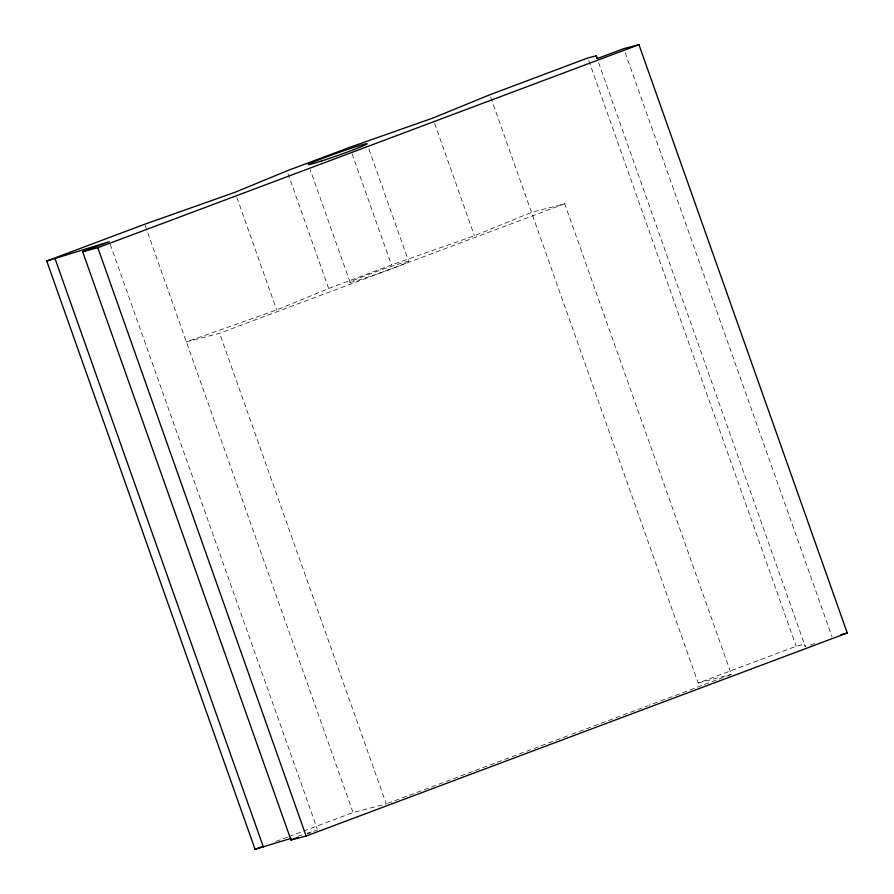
<?xml version="1.0" encoding="UTF-8"?>
<svg xmlns="http://www.w3.org/2000/svg" width="894" height="894" viewBox="0 0 894 894"><rect width="100%" height="100%" fill="white"/><g stroke="black" fill="none" stroke-linecap="round" stroke-linejoin="round"><path stroke-width="0.67" stroke-dasharray="4.47 3.35" d="M564.729 203.776L219.6 333.272L186.388 341.899L276.693 309.927L328.668 288.516L391.46 264.948L474.423 235.737L531.517 212.403L564.729 203.776L731.393 674.4L649.033 705.31M275.955 841.455L287.723 837.041M289.03 836.549L353.052 812.534L386.264 803.907L219.6 333.272M490.784 97.379L698.18 683.027L796.174 646.261L804.544 644.082L805.416 646.943L598.086 61.06M387.571 803.415L570.596 734.734M571.903 734.253L647.725 705.802M307.469 833.778L310.006 832.828M810.5 645.032L815.574 643.121M299.121 835.823L301.759 834.996M307.044 833.32L312.341 831.644M313.66 831.23L317.627 829.967M698.18 683.027L731.393 674.4M350.035 282.124L350.47 282.314A31.234 1.252 -19.5 0 0 392.164 268.524A31.234 1.252 -19.5 0 0 401.708 263.082L395.975 264.881A31.234 1.252 -19.5 0 0 350.035 282.124L310.218 169.692M625.163 52.59L832.079 636.93M588.788 60.602L796.174 646.261M434.618 123.327L474.423 235.737M368.943 149.13L408.748 261.562M352.124 153.846L391.46 264.948M287.924 173.47L328.668 288.516M236.876 197.507L276.693 309.927M145.186 225.545L353.052 812.534M110.23 244.308L317.158 828.649"/><path stroke-width="1.34" d="M291.187 838.337L255.058 849.3L46.734 261.014L144.727 224.238L235.033 192.277L286.996 170.855L349.811 147.309L432.774 118.097L489.867 94.764L587.85 57.965L596.22 55.797L597.158 58.423M596.22 55.797L597.091 58.646L623.755 48.645L638.942 44.7L847.266 632.986L306.15 836.035L290.963 839.969L82.639 251.683L109.303 241.682L46.734 261.014M82.639 251.683L97.826 247.739L638.942 44.7M255.058 849.3L261.584 846.853M290.963 839.969L298.585 837.119M840.941 634.628L847.266 632.986M97.826 247.739L306.15 836.035M55.104 258.835L263.428 847.121M321.147 161.143A31.234 1.252 -19.5 0 0 367.088 143.9A31.234 1.252 -19.5 0 0 324.958 157.5A31.234 1.252 -19.5 0 0 321.147 161.143"/></g></svg>
